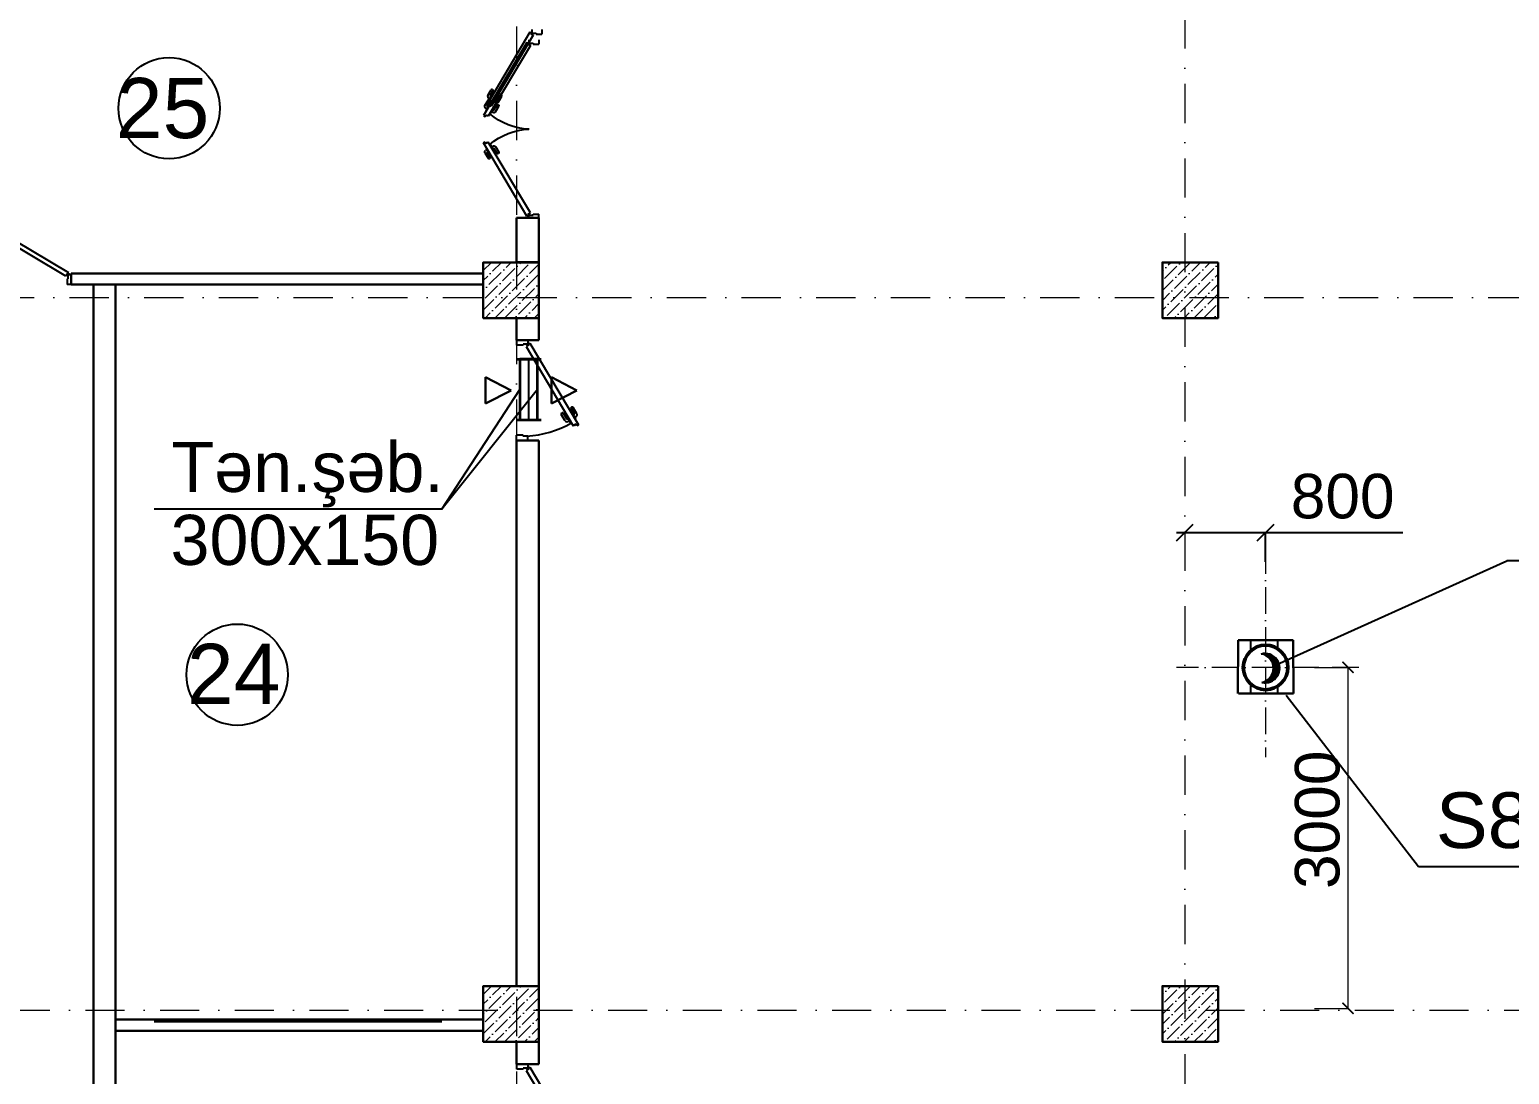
# Model space of a CAD drawing. Header units: millimetres. Extents: x 895788 to 1136524, y -21936 to 400945.
# Drawn here: x 1035898 to 1049184, y 169622 to 179006 of the extents above; entities that cross this region are included whole.
import ezdxf

# ---------------------------------------------------------------- set-up
doc = ezdxf.new("R2010")
doc.units = ezdxf.units.MM
doc.linetypes.add('ACAD_ISO10W100', pattern=[18, 12, -3, 0, -3])
doc.linetypes.add('Штрихпунктирная', pattern=[670.277762, 352.777767, -176.388884, 0, -141.111112])
for name, color, linetype, lineweight in [('LLLLLLLL', 7, 'Continuous', 30), ('ДВЕРИ', 7, 'Continuous', 5), ('оси_Ном._пера__1', 7, 'Continuous', 15), ('перегородка_Ном._пера__7', 7, 'Continuous', 60)]:
    doc.layers.add(name, color=color, linetype=linetype, lineweight=lineweight)
doc.styles.get("Standard").update_dxf_attribs({"font": 'arial.ttf', "height": 400})
doc.styles.add('СГЕНЕРИР_СТИЛЬ_1', font='arial.ttf')
doc.dimstyles.new('col mtn', dxfattribs={"dimtxt": 250, "dimasz": 100, "dimexe": 1.25, "dimexo": 0.625, "dimgap": 70, "dimtad": 1, "dimdec": 0, "dimtxsty": 'Standard', "dimblk": 'ARCHTICK', "dimcen": 2.5, "dimadec": 0, "dimazin": 0, "dimtfac": 1, "dimtdec": 0, "dimtmove": 0, "dimatfit": 3, "dimldrblk": 'ARCHTICK', "dimfxl": 300, "dimfxlon": 1, "dimlwd": 9, "dimlwe": 9, "dimarcsym": 0})

# ---------------------------------------------------------------- blocks, each defined once
blk = doc.blocks.new('DSA')
at = {"layer": 'ДВЕРИ', "color": 251, "lineweight": 25, "true_color": 0x636466}
for p, q in [((153780, 788017), (153820, 788017)), ((153820, 787965), (153820, 788016)), ((155388, 788017), (155348, 788017)), ((155348, 787965), (155348, 788016)), ((153780, 787928), (153812, 787928)), ((153780, 787928), (153812, 787928)), ((153804, 787910), (153811, 787922)), ((153804, 787910), (154462, 787520)), ((153811, 787922), (153818, 787918)), ((153812, 787928), (153812, 787965)), ((153812, 787965), (153820, 787965)), ((153818, 787918), (153832, 787941)), ((153832, 787941), (154468, 787562)), ((155336, 787941), (154700, 787562)), ((155364, 787910), (154706, 787520)), ((155350, 787918), (155336, 787941)), ((155356, 787965), (155348, 787965)), ((155357, 787922), (155350, 787918)), ((155356, 787928), (155356, 787965)), ((155388, 787928), (155356, 787928)), ((155388, 787928), (155356, 787928)), ((155364, 787910), (155357, 787922)), ((154366, 787654), (154365, 787652)), ((154367, 787641), (154409, 787616)), ((154428, 787627), (154377, 787657)), ((154388, 787610), (154391, 787615)), ((154391, 787615), (154441, 787585)), ((154777, 787615), (154727, 787585)), ((154740, 787627), (154791, 787657)), ((154801, 787641), (154760, 787616)), ((154780, 787610), (154777, 787615)), ((154802, 787654), (154804, 787652)), ((154318, 787574), (154320, 787576)), ((154372, 787532), (154321, 787563)), ((154331, 787579), (154372, 787555)), ((154365, 787571), (154368, 787575)), ((154415, 787542), (154365, 787571)), ((154383, 787557), (154384, 787560)), ((154401, 787550), (154394, 787538)), ((154411, 787605), (154410, 787603)), ((154418, 787546), (154415, 787542)), ((154426, 787594), (154433, 787605)), ((154441, 787585), (154438, 787580)), ((154456, 787542), (154468, 787562)), ((154470, 787534), (154456, 787542)), ((154462, 787520), (154470, 787534)), ((154698, 787534), (154712, 787542)), ((154706, 787520), (154698, 787534)), ((154712, 787542), (154700, 787562)), ((154727, 787585), (154730, 787580)), ((154742, 787594), (154735, 787605)), ((154750, 787546), (154753, 787542)), ((154753, 787542), (154803, 787571)), ((154757, 787605), (154758, 787603)), ((154767, 787550), (154775, 787538)), ((154785, 787557), (154784, 787560)), ((154837, 787579), (154796, 787555)), ((154797, 787532), (154847, 787563)), ((154803, 787571), (154800, 787575)), ((154850, 787574), (154848, 787576))]:
    blk.add_line(p, q, dxfattribs=at)
for centre, radius, start, end in [((154002, 787952), 583, 319.7101, 357.5846), ((155160, 787950), 576, 182.1815, 220.5237), ((154371, 787648), 7.98, 149.2867, 239.2867), ((154373, 787650), 7.98, 59.2867, 149.2867), ((154404, 787609), 7.98, 329.2867, 59.2867), ((154420, 787613), 16, 329.2867, 59.2867), ((154748, 787613), 16, 120.7133, 210.7133), ((154764, 787609), 7.98, 120.7133, 210.7133), ((154795, 787650), 7.98, 30.7133, 120.7133), ((154797, 787648), 7.98, 300.7133, 30.7133), ((154325, 787569), 7.98, 149.2867, 239.2867), ((154327, 787572), 7.98, 59.2867, 149.2867), ((154376, 787561), 7.98, 239.2867, 329.2867), ((154380, 787546), 16, 239.2867, 329.2867), ((154788, 787546), 16, 210.7133, 300.7133), ((154792, 787561), 7.98, 210.7133, 300.7133), ((154842, 787572), 7.98, 30.7133, 120.7133), ((154843, 787569), 7.98, 300.7133, 30.7133)]:
    blk.add_arc(centre, radius, start, end, dxfattribs=at)
blk = doc.blocks.new('qapi 700')
at = {"layer": 'ДВЕРИ', "color": 251, "lineweight": 25, "true_color": 0x636466}
for p, q in [((1281620, 90086), (1281659, 90086)), ((1281651, 89997), (1281651, 90034)), ((1281651, 90034), (1281659, 90034)), ((1281659, 90034), (1281659, 90086)), ((1282368, 90010), (1281735, 89633)), ((1282382, 89987), (1282368, 90010)), ((1282420, 90086), (1282380, 90086)), ((1282380, 90034), (1282380, 90085)), ((1282388, 90034), (1282380, 90034)), ((1282388, 89997), (1282388, 90034)), ((1281620, 89997), (1281651, 89997)), ((1282395, 89980), (1281741, 89591)), ((1282388, 89991), (1282382, 89987)), ((1282420, 89997), (1282388, 89997)), ((1282420, 89997), (1282388, 89997)), ((1282395, 89980), (1282388, 89991)), ((1281812, 89685), (1281762, 89656)), ((1281762, 89656), (1281765, 89651)), ((1281776, 89665), (1281770, 89676)), ((1281775, 89698), (1281826, 89728)), ((1281792, 89676), (1281793, 89674)), ((1281835, 89712), (1281794, 89687)), ((1281814, 89681), (1281812, 89685)), ((1281836, 89725), (1281838, 89722)), ((1281733, 89605), (1281747, 89613)), ((1281741, 89591), (1281733, 89605)), ((1281747, 89613), (1281735, 89633)), ((1281785, 89617), (1281787, 89613)), ((1281787, 89613), (1281837, 89642)), ((1281802, 89622), (1281809, 89609)), ((1281820, 89629), (1281818, 89631)), ((1281872, 89650), (1281831, 89626)), ((1281831, 89604), (1281881, 89634)), ((1281837, 89642), (1281835, 89646)), ((1281884, 89645), (1281883, 89647))]:
    blk.add_line(p, q, dxfattribs=at)
for centre, radius, start, end in [((1282471, 90052), 821, 183.4077, 209.5706), ((1281783, 89684), 15.9, 120.7133, 210.7133), ((1281798, 89680), 7.94, 120.7133, 210.7133), ((1281830, 89721), 7.94, 30.7133, 120.7133), ((1281831, 89718), 7.94, 300.7133, 30.7133), ((1281823, 89617), 15.9, 210.7133, 300.7133), ((1281827, 89633), 7.94, 210.7133, 300.7133), ((1281876, 89643), 7.94, 30.7133, 120.7133), ((1281877, 89641), 7.94, 300.7133, 30.7133)]:
    blk.add_arc(centre, radius, start, end, dxfattribs=at)
blk = doc.blocks.new('_Oblique')
at = {"color": 0, "linetype": 'ByBlock', "lineweight": -2}
blk.add_line((-0.5, -0.5), (0.5, 0.5), dxfattribs=at)
blk = doc.blocks.new('_ArchTick')
at = {"color": 0, "linetype": 'ByBlock', "const_width": 0.15}
blk.add_lwpolyline([(-0.5, -0.5), (0.5, 0.5)], dxfattribs=at)
blk = doc.blocks.new('*D111')
at = {"color": 0, "lineweight": 9, "transparency": 16777216}
for p, q in [((1047435, 173277), (1047736, 173277)), ((1047735, 173277), (1047735, 170215)), ((1047435, 170215), (1047736, 170215))]:
    blk.add_line(p, q, dxfattribs=at)
at = {"layer": 'Defpoints', "color": 0, "transparency": 16777216}
for p in [(1045550, 173277), (1045550, 170215), (1047735, 170215)]:
    blk.add_point(p, dxfattribs=at)
at = {"color": 0, "lineweight": 9, "transparency": 16777216, "xscale": 100, "yscale": 100, "zscale": 100}
for p, rotation in [((1047735, 173277), 90), ((1047735, 170215), 270)]:
    blk.add_blockref('_ArchTick', p, dxfattribs=dict(at, rotation=rotation))
at = {"color": 0, "lineweight": 0, "transparency": 16777216, "insert": (1047461, 171909), "char_height": 400, "attachment_point": 5, "rotation": 90}
blk.add_mtext('{\\fArial|b0|i0|c238|p34;3000}', dxfattribs=at)

msp = doc.modelspace()

# ---------------------------------------------------------------- hatches: boundary and pattern name
at = {"lineweight": 9}
h = msp.add_hatch(dxfattribs=at)
h.set_pattern_fill('ANSI36', color=256, scale=500)
h.set_pattern_definition([(45, (-662226.89, 2459012.49), (33.1456304, 121.533978), [156.25, -31.25, 0, -31.25])])
h.paths.add_polyline_path([(1039971.116, 176914.973), (1039971.116, 176414.973), (1040471.116, 176414.973), (1040471.116, 176914.973)])
h = msp.add_hatch(dxfattribs=at)
h.set_pattern_fill('ANSI36', color=256, scale=500)
h.set_pattern_definition([(45, (-668324.94, 2459012.49), (33.1456304, 121.533978), [156.25, -31.25, 0, -31.25])])
h.paths.add_polyline_path([(1046069.161, 176914.973), (1046069.161, 176414.973), (1046569.161, 176414.973), (1046569.161, 176914.973)])
h = msp.add_hatch(dxfattribs=at)
h.set_pattern_fill('ANSI36', color=256, scale=500)
h.set_pattern_definition([(45, (-662226.7, 2452512.49), (33.1456304, 121.533978), [156.25, -31.25, 0, -31.25])])
h.paths.add_polyline_path([(1039970.921, 170414.973), (1039970.921, 169914.973), (1040470.921, 169914.973), (1040470.921, 170414.973)])
h = msp.add_hatch(dxfattribs=at)
h.set_pattern_fill('ANSI36', color=256, scale=500)
h.set_pattern_definition([(45, (-668324.743, 2452512.49), (33.1456304, 121.533978), [156.25, -31.25, 0, -31.25])])
h.paths.add_polyline_path([(1046068.966, 170414.973), (1046068.966, 169914.973), (1046568.966, 169914.973), (1046568.966, 170414.973)])

# ---------------------------------------------------------------- linework, layer by layer
at = {"color": 7, "lineweight": 35}
for p, q in [((1040267.312, 176045.003), (1040490.015, 176045.003)), ((1040459.453, 176045.003), (1040300.368, 176045.003)), ((1040300.368, 176045.003), (1040300.368, 175499.727)), ((1040459.453, 175499.727), (1040459.453, 176045.003)), ((1040267.312, 175499.727), (1040490.015, 175499.727)), ((1040300.368, 175499.727), (1040459.453, 175499.727))]:
    msp.add_line(p, q, dxfattribs=at)
at = {"color": 7}
for p, q in [((1040378.996, 175499.727), (1040378.996, 176045.003)), ((1046195.885, 174488.991), (1046995.885, 174488.991)), ((1046995.885, 174226.626), (1046995.885, 174489.171)), ((1046995.885, 174488.991), (1048228.832, 174488.991)), ((1047064.578, 173287.506), (1049160.621, 174234.158)), ((1052112.415, 174234.158), (1049160.621, 174234.158)), ((1046863.309, 173427.187), (1046863.309, 173521.665)), ((1047104.923, 173443.897), (1047104.923, 173521.665)), ((1046863.309, 173042.13), (1046863.309, 173126.311)), ((1047104.923, 173042.13), (1047104.923, 173109.6)), ((1048368.657, 171485.238), (1047179.989, 173023.635)), ((1051722.646, 171485.238), (1048368.657, 171485.238))]:
    msp.add_line(p, q, dxfattribs=at)
at = {"color": 7, "lineweight": 30}
for p, q in [((1039991.099, 175648.604), (1039991.099, 175885.222)), ((1039991.099, 175885.222), (1040220.483, 175765.654)), ((1040582.697, 175648.604), (1040582.697, 175885.222)), ((1040582.697, 175885.222), (1040812.081, 175765.654)), ((1040220.483, 175765.654), (1039991.099, 175648.604)), ((1040812.081, 175765.654), (1040582.697, 175648.604)), ((1046748.346, 173521.665), (1046745.838, 173042.13)), ((1046748.346, 173521.665), (1047243.424, 173521.665)), ((1047243.424, 173521.665), (1047245.932, 173042.13)), ((1047245.932, 173042.13), (1046750.854, 173042.13))]:
    msp.add_line(p, q, dxfattribs=at)
for p, q in [((1040459.453, 175772.365), (1039598.994, 174699.526)), ((1039598.994, 174699.526), (1040300.368, 175772.365)), ((1039598.994, 174699.526), (1037016.075, 174699.526)), ((1039598.818, 170094.163), (1037015.899, 170094.163))]:
    msp.add_line(p, q)
at = {"linetype": 'Continuous'}
for p, q in [((1046960.543, 173398.997), (1046958.758, 173397.212)), ((1046966.243, 173400.207), (1046962.523, 173396.487)), ((1046971.639, 173401.113), (1046966.194, 173395.668)), ((1046976.78, 173401.764), (1046969.776, 173394.759)), ((1046981.702, 173402.196), (1046973.273, 173393.767)), ((1046986.432, 173402.436), (1046976.69, 173392.693)), ((1046990.993, 173402.506), (1046980.029, 173391.542)), ((1046995.401, 173402.425), (1046983.294, 173390.318)), ((1046999.671, 173402.204), (1046986.488, 173389.021)), ((1047003.814, 173401.857), (1046989.613, 173387.656)), ((1047007.841, 173401.394), (1046992.67, 173386.223)), ((1047011.758, 173400.821), (1046995.662, 173384.725)), ((1047015.574, 173400.147), (1046998.591, 173383.164)), ((1047019.295, 173399.377), (1047001.458, 173381.54)), ((1047022.925, 173398.518), (1047004.264, 173379.856)), ((1047026.47, 173397.572), (1047007.01, 173378.112)), ((1047029.933, 173396.545), (1047009.698, 173376.31)), ((1047033.318, 173395.44), (1047012.328, 173374.45)), ((1047036.629, 173394.261), (1047014.901, 173372.533)), ((1047039.867, 173393.009), (1047017.417, 173370.559)), ((1047043.036, 173391.687), (1047019.878, 173368.529)), ((1047046.137, 173390.299), (1047022.283, 173366.444)), ((1047049.173, 173388.845), (1047024.632, 173364.304)), ((1047052.146, 173387.327), (1047026.927, 173362.108)), ((1047055.056, 173385.747), (1047029.167, 173359.858)), ((1047122.486, 173269.082), (1046992.429, 173139.025)), ((1047122.345, 173264.451), (1046997.06, 173139.166)), ((1047122.027, 173259.642), (1047001.869, 173139.484)), ((1047121.506, 173254.631), (1047006.88, 173140.006)), ((1047057.905, 173384.106), (1047031.352, 173357.553)), ((1047060.695, 173382.406), (1047033.482, 173355.192)), ((1047063.427, 173380.648), (1047035.556, 173352.777)), ((1047066.101, 173378.832), (1047037.575, 173350.305)), ((1047122.467, 173273.553), (1047037.706, 173188.792)), ((1047068.718, 173376.959), (1047039.538, 173347.778)), ((1047071.28, 173375.03), (1047041.444, 173345.194)), ((1047073.786, 173373.046), (1047043.293, 173342.553)), ((1047076.236, 173371.006), (1047045.084, 173339.854)), ((1047078.633, 173368.912), (1047046.817, 173337.097)), ((1047122.304, 173277.88), (1047047.66, 173203.236)), ((1047080.974, 173366.764), (1047048.489, 173334.279)), ((1047083.262, 173364.562), (1047050.101, 173331.4)), ((1047085.496, 173362.305), (1047051.65, 173328.46)), ((1047122.01, 173282.076), (1047052.88, 173212.946)), ((1047087.675, 173359.994), (1047053.135, 173325.455)), ((1047089.8, 173357.629), (1047054.555, 173322.385)), ((1047091.871, 173355.21), (1047055.908, 173319.247)), ((1047121.595, 173286.151), (1047056.447, 173221.003)), ((1047093.887, 173352.736), (1047057.191, 173316.04)), ((1047095.848, 173350.206), (1047058.401, 173312.76)), ((1047121.067, 173290.114), (1047059.074, 173228.12)), ((1047097.753, 173347.621), (1047059.537, 173309.406)), ((1047099.601, 173344.98), (1047060.596, 173305.974)), ((1047120.436, 173293.972), (1047061.066, 173234.603)), ((1047101.393, 173342.282), (1047061.572, 173302.461)), ((1047103.127, 173339.525), (1047062.464, 173298.862)), ((1047119.706, 173297.733), (1047062.59, 173240.617)), ((1047104.802, 173336.71), (1047063.266, 173295.174)), ((1047118.884, 173301.401), (1047063.746, 173246.263)), ((1047106.417, 173333.835), (1047063.972, 173291.39)), ((1047107.97, 173330.898), (1047064.578, 173287.506)), ((1047117.975, 173304.982), (1047064.604, 173251.61)), ((1047109.461, 173327.899), (1047065.075, 173283.513)), ((1047116.982, 173308.479), (1047065.209, 173256.706)), ((1047110.888, 173324.835), (1047065.457, 173279.405)), ((1047115.91, 173311.897), (1047065.599, 173261.586)), ((1047112.248, 173321.706), (1047065.713, 173275.17)), ((1047114.762, 173315.239), (1047065.799, 173266.276)), ((1047113.54, 173318.507), (1047065.831, 173270.799)), ((1046964.947, 173142.974), (1046963.778, 173141.805)), ((1046970.961, 173144.498), (1046967.539, 173141.075)), ((1046977.444, 173146.49), (1046971.397, 173140.444)), ((1046984.561, 173149.117), (1046975.36, 173139.917)), ((1046992.618, 173152.684), (1046979.435, 173139.501)), ((1047002.328, 173157.904), (1046983.631, 173139.207)), ((1047016.772, 173167.858), (1046987.958, 173139.044)), ((1047120.751, 173249.386), (1047012.125, 173140.76)), ((1047119.723, 173243.868), (1047017.643, 173141.788)), ((1047118.363, 173238.018), (1047023.493, 173143.148)), ((1047116.59, 173231.755), (1047029.756, 173144.921)), ((1047114.276, 173224.95), (1047036.561, 173147.235)), ((1047111.2, 173217.384), (1047044.127, 173150.311)), ((1047106.916, 173208.61), (1047052.901, 173154.595)), ((1047100.154, 173197.359), (1047064.152, 173161.357))]:
    msp.add_line(p, q, dxfattribs=at)
at = {"color": 0, "lineweight": 30}
for points in [[(1040270.745, 177314.973), (1040270.745, 176915.948), (1040470.745, 176915.948), (1040470.745, 177314.973)], [(1040270.745, 177314.973), (1040470.745, 177314.973)], [(1036270.763, 176814.973), (1039971.116, 176814.973)], [(1036270.763, 176714.973), (1036270.763, 176814.973)], [(1039971.116, 176714.973), (1036270.763, 176714.973)], [(1036470.745, 157214.973), (1036470.745, 176714.973)], [(1036670.745, 176714.973), (1036670.743, 150814.988)], [(1040270.745, 176214.948), (1040270.745, 176415.948)], [(1040470.745, 176415.948), (1040470.745, 176214.948)], [(1040270.745, 176214.948), (1040470.745, 176214.948)], [(1040270.745, 170414.973), (1040270.745, 175314.948)], [(1040270.745, 175314.948), (1040470.745, 175314.948)], [(1040470.745, 175314.948), (1040470.745, 169714.973)], [(1040270.745, 169714.973), (1040270.745, 169914.973)], [(1040270.569, 169714.973), (1040470.569, 169714.973)]]:
    msp.add_lwpolyline(points, dxfattribs=at)
at = {"color": 3, "lineweight": 30}
for points in [[(1040471.116, 176914.973), (1039971.116, 176914.973), (1039971.116, 176414.973), (1040471.116, 176414.973)], [(1046569.161, 176914.973), (1046069.161, 176914.973), (1046069.161, 176414.973), (1046569.161, 176414.973)], [(1040470.921, 170414.973), (1039970.921, 170414.973), (1039970.921, 169914.973), (1040470.921, 169914.973)], [(1046568.966, 170414.973), (1046068.966, 170414.973), (1046068.966, 169914.973), (1046568.966, 169914.973)]]:
    msp.add_lwpolyline(points, close=True, dxfattribs=at)
at = {"color": 0, "lineweight": 30}
msp.add_lwpolyline([(1039970.745, 170114.973), (1036670.745, 170114.973), (1036670.745, 170014.973), (1039970.745, 170014.973)], close=True, dxfattribs=at)
at = {"color": 0, "lineweight": 25}
for centre in [(1037150.618, 178299.169), (1037762.546, 173211.904)]:
    msp.add_circle(centre, 454.873, dxfattribs=at)
at = {"color": 7}
for centre, radius, start, end in [((1046990.751, 173270.761), 131.746, 257.2409199, 105.4726223), ((1046936.098, 173269.466), 129.74, 281.3605247, 81.3530175)]:
    msp.add_arc(centre, radius, start, end, dxfattribs=at)
at = {"layer": 'LLLLLLLL', "color": 0, "linetype": 'ACAD_ISO10W100', "lineweight": 20, "ltscale": 20}
for p, q in [((1046995.885, 174357.836), (1046995.885, 172472.704)), ((1047832.775, 173276.749), (1046195.885, 173276.749))]:
    msp.add_line(p, q, dxfattribs=at)
at = {"layer": 'LLLLLLLL', "color": 5, "linetype": 'Continuous', "lineweight": 50, "ltscale": 50}
msp.add_circle((1046995.098, 173276.749), 200, dxfattribs=at)
at = {"layer": 'ДВЕРИ', "color": 251, "lineweight": 25, "true_color": 0x636466}
for p, q in [((1040390.45, 178981.275), (1039999.957, 178323.958)), ((1040390.45, 178981.275), (1040402.247, 178974.266)), ((1040402.247, 178974.266), (1040398.172, 178967.406)), ((1040398.172, 178967.406), (1040420.675, 178954.038)), ((1040407.864, 179005.579), (1040407.864, 178973.662)), ((1040407.864, 179005.579), (1040407.864, 178973.662)), ((1040407.864, 178973.662), (1040444.864, 178973.662)), ((1040444.864, 178973.662), (1040444.864, 178965.682)), ((1040444.864, 178965.682), (1040496.408, 178965.682)), ((1040496.974, 179005.579), (1040496.974, 178965.682)), ((1040420.675, 178954.038), (1040042.411, 178317.3)), ((1040012.633, 178414.089), (1040042.771, 178464.819)), ((1040059.209, 178455.054), (1040034.758, 178413.895)), ((1040053.706, 178467.604), (1040056.425, 178465.989)), ((1039999.957, 178323.958), (1040013.679, 178315.806)), ((1040013.679, 178315.806), (1040021.83, 178329.526)), ((1040030.499, 178384.913), (1040018.203, 178392.218)), ((1040021.812, 178370.289), (1040051.508, 178420.276)), ((1040025.856, 178367.887), (1040021.812, 178370.289)), ((1040021.83, 178329.526), (1040042.408, 178317.301)), ((1040037.543, 178402.96), (1040040.261, 178401.345)), ((1040051.508, 178420.276), (1040055.552, 178417.873)), ((1040065.021, 178344.62), (1040060.303, 178347.423)), ((1040094.717, 178394.607), (1040065.021, 178344.62)), ((1040073.709, 178359.243), (1040085.367, 178352.318)), ((1040085.55, 178374.44), (1040083.47, 178375.675)), ((1040090.034, 178397.388), (1040094.717, 178394.607)), ((1040120.937, 178418.383), (1040096.486, 178377.225)), ((1040107.238, 178357.887), (1040137.375, 178408.618)), ((1040134.591, 178419.553), (1040131.872, 178421.168))]:
    msp.add_line(p, q, dxfattribs=at)
for centre, radius, start, end in [((1040049.631, 178460.744), 7.979, 59.2867078, 149.2867078), ((1040052.349, 178459.129), 7.979, 329.2867078, 59.2867078), ((1040026.353, 178405.938), 15.959, 149.2867078, 239.2867078), ((1040041.618, 178409.82), 7.979, 149.2867078, 239.2867078), ((1040093.518, 178366.038), 15.959, 239.2867078, 329.2867078), ((1040089.626, 178381.3), 7.979, 239.2867078, 329.2867078), ((1040127.797, 178414.308), 7.979, 59.2867078, 149.2867078), ((1040130.515, 178412.693), 7.979, 329.2867078, 59.2867078)]:
    msp.add_arc(centre, radius, start, end, dxfattribs=at)
at = {"layer": 'оси_Ном._пера__1', "linetype": 'Штрихпунктирная'}
for p, q in [((1022178.726, 176600.464), (1071768.85, 176600.464)), ((1022320.739, 170200.464), (1071768.655, 170200.464))]:
    msp.add_line(p, q, dxfattribs=at)
at = {"layer": 'оси_Ном._пера__1', "linetype": 'Штрихпунктирная', "flags": 128}
for points in [[(1046270.921, 187234.154), (1046270.921, 146959.652), (1046270.921, 145367.466)], [(1040270.921, 187079.198), (1040270.921, 146959.652), (1040270.921, 145367.466)]]:
    msp.add_lwpolyline(points, dxfattribs=at)

# ---------------------------------------------------------------- block references
at = {"color": 1, "lineweight": 60, "xscale": -1}
for p, rotation in [((252453.937, 23526.951), 270), ((880886.742, 964731.781), 180)]:
    msp.add_blockref('DSA', p, dxfattribs=dict(at, rotation=rotation))
at = {"lineweight": 15, "xscale": 1.121843277023546, "yscale": 1.121843277023546, "zscale": 1.121843277023546, "rotation": 90.00000000000001}
for p in [(1141332.845, -1262457.863), (1141332.669, -1268958.837)]:
    msp.add_blockref('qapi 700', p, dxfattribs=at)
at = {"color": 7, "xscale": 150, "yscale": 150, "zscale": 150}
for p in [(1046270.921, 174488.991), (1046995.885, 174488.991)]:
    msp.add_blockref('_Oblique', p, dxfattribs=at)

# ---------------------------------------------------------------- texts
at = {"color": 7, "lineweight": 50}
for s, p in [('Tən.şəb.', (1037171.864, 174852.821)), ('300x150', (1037163.381, 174197.709))]:
    msp.add_text(s, height=450, dxfattribs=at).set_placement(p)
at = {"color": 7}
msp.add_text('S8-sis.-nə', height=500, dxfattribs=at).set_placement((1048523.641, 171655.079))
at = {"color": 7, "insert": (1047687.358, 174813.116), "char_height": 400, "attachment_point": 5}
msp.add_mtext('\\A1;800', dxfattribs=at)
at = {"layer": 'перегородка_Ном._пера__7', "linetype": 'Continuous', "char_height": 540, "attachment_point": 3, "style": 'СГЕНЕРИР_СТИЛЬ_1'}
for s, insert in [('25', (1037511.549, 178571.009)), ('24', (1038149.844, 173489.149))]:
    msp.add_mtext(s, dxfattribs=dict(at, insert=insert))

# ---------------------------------------------------------------- dimensions: what is measured, and where the dimension line sits
at = {"color": 7, "lineweight": 0}
dim = msp.add_linear_dim(base=(1047735.109, 170214.973), p1=(1045550.495, 173276.749), p2=(1045550.495, 170214.973), angle=90, text='{\\fArial|b0|i0|c238|p34;3000}', dimstyle='col mtn', dxfattribs=at)
dim.commit()
dim.dimension.update_dxf_attribs({"geometry": '*D111', "text_midpoint": (1047735.109, 171908.856), "dimtype": 160})

doc.saveas('drawing.dxf')
